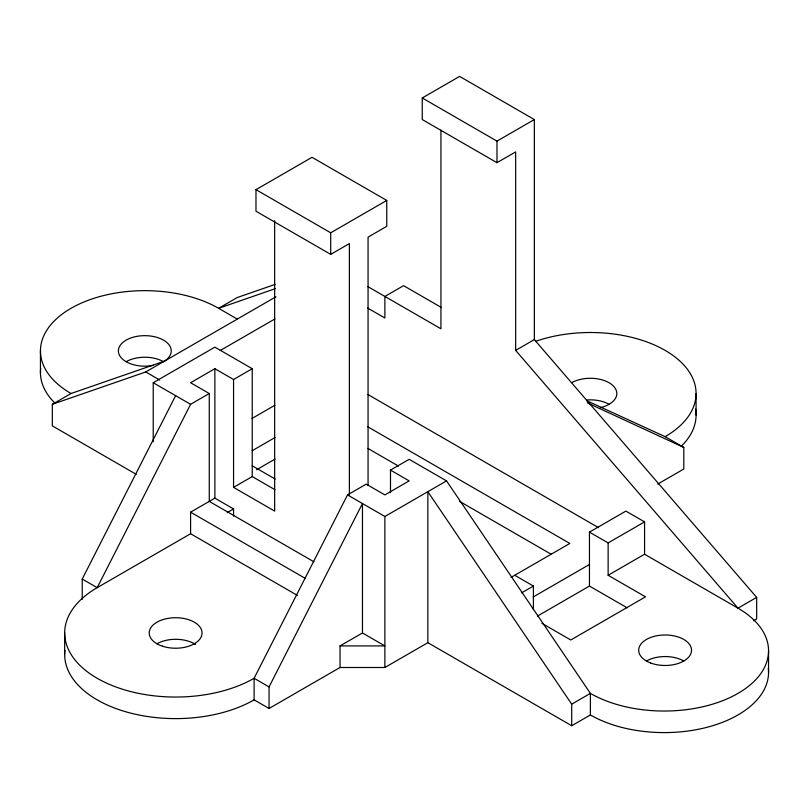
<?xml version="1.0" encoding="UTF-8"?>
<svg xmlns="http://www.w3.org/2000/svg" width="809" height="809" viewBox="0 0 809 809"><rect width="100%" height="100%" fill="white"/><g stroke="black" fill="none" stroke-linecap="round" stroke-linejoin="round"><path stroke-width="1.21" d="M82.225 599.418L82.225 579.042L175.644 395.672M313.892 561.79L209.268 501.388L209.268 393.518L190.59 404.308L97.171 587.678A110.964 64.063 0 0 0 97.171 678.276A110.964 64.063 0 0 0 254.107 678.276L269.053 686.912L269.053 708.482L254.107 699.856A110.964 64.063 0 0 1 129.845 712.901A110.964 64.063 0 0 1 64.912 650.355M390.484 492.681L390.484 470.1L409.172 480.89L384.882 494.906L366.204 484.126L347.516 494.906L254.107 678.276L254.107 699.856M269.053 686.912L362.462 503.542L362.462 632.972L384.882 645.916L340.043 645.916L340.043 667.496L269.053 708.482M349.387 494.886L349.387 243.59L330.709 254.37L255.978 211.23L255.978 189.66L312.021 157.3L386.753 200.44L386.753 226.328L368.065 237.118L368.065 485.461M768.328 668.406A104.361 60.25 0 0 1 707.258 727.23A104.361 60.25 0 0 1 590.388 714.954L571.71 725.734L571.71 704.164L590.388 693.384A104.361 60.25 0 0 0 737.98 693.384A104.361 60.25 0 0 0 737.98 608.166L515.657 350.378L515.657 151.9L496.979 162.69L422.247 119.55L422.247 97.97L459.613 76.4L534.344 119.55L534.344 339.588L756.668 597.386L756.668 618.956L753.553 620.756M255.978 189.66L330.709 232.8L386.753 200.44M422.247 97.97L496.979 141.12L534.344 119.55M136.246 474.327L52.332 425.878L52.332 404.308L71.02 393.518L164.429 361.158M52.332 404.308L145.751 371.948L275.94 296.782M153.225 441.795L153.225 382.738L214.87 347.142L252.236 368.712L252.236 476.572L274.949 489.688M220.281 350.489L274.949 318.928M252.236 368.712L233.558 379.502L214.87 368.712L190.59 382.738L209.268 393.518M251.993 418.475L274.949 405.218M252.236 450.684L275.121 437.477M256.595 469.746L275.121 459.047M297.388 595.404L190.59 533.738L190.59 512.168L209.268 501.388M209.592 501.196L214.87 498.152L233.558 508.932L233.558 516.122M233.558 379.502L233.558 487.362L252.236 476.572M190.59 533.738L97.171 587.678L82.225 579.042M227.218 512.593L233.558 508.932M515.657 350.378L534.344 339.588M390.484 470.1L409.172 459.32L446.538 480.89L590.388 693.384L590.388 714.954M347.516 494.906L384.882 516.486L446.538 480.89M340.043 645.916L362.462 632.972M657.737 484.075L683.807 469.028L683.807 447.448L665.119 436.668L586.515 400.627M510.995 577.424L569.839 543.446L367.832 426.818M537.469 616.074L589.458 586.06L589.458 532.12L625.883 511.096L644.571 521.876L644.571 554.236L737.98 608.166L756.668 597.386M340.043 667.496L384.882 667.496L427.85 642.68L571.71 725.734M521.623 592.855L533.414 586.06L533.414 609.703M589.458 532.12L608.135 542.91L644.571 521.876M533.141 597.002L589.458 564.48M608.135 542.91L608.135 575.27L644.571 554.236M275.131 284.414L237.29 297.52L218.612 308.31A104.361 60.25 0 0 0 71.02 308.31A104.361 60.25 0 0 0 71.02 393.518M275.363 288.651L218.612 308.31L237.077 318.968M683.807 447.448L587.273 402.831M441.461 307.541L403.57 285.658L384.882 296.448L384.882 318.018L367.549 308.007M367.68 286.507L440.935 328.798L440.935 130.138M367.873 394.489L598.559 527.67M608.135 575.27L645.501 596.84L570.77 639.99L541.949 623.345M367.832 448.398L398.402 466.045M459.552 501.347L551.273 554.307M589.458 586.06L627.177 607.832M514.726 575.27L533.414 586.06M145.751 371.948L159.697 380.008M153.225 382.738L190.59 404.308M252.266 465.802L275.191 479.039M233.558 487.362L274.656 511.096L274.656 220.645M190.59 512.168L305.013 578.233M571.71 704.164L427.85 491.67L427.85 642.68M768.55 650.77L768.55 672.35M696.074 393.518L696.074 415.098M496.979 141.12L496.979 162.69M384.882 516.486L384.882 667.496M330.709 232.8L330.709 254.37M214.87 368.712L214.87 498.152M64.669 632.972L64.669 654.552M40.45 350.914L40.45 372.484M153.305 365.365A26.424 15.25 0 0 1 118.417 350.246A26.424 15.25 0 0 1 155.449 336.948A26.424 15.25 0 0 1 163.499 361.704A26.424 15.25 0 0 0 126.133 361.704M571.821 382.667A26.424 15.25 0 0 1 612.443 385.124A26.424 15.25 0 0 1 600.359 407.645M587.101 399.959A26.424 15.25 0 0 1 609.187 404.369M156.956 643.762A26.424 15.25 0 0 1 195.505 644.49M54.436 402.619A104.361 60.25 0 0 1 40.672 368.55M695.568 409.111A105.686 61.019 0 0 1 681.916 445.597M646.442 661.024A26.424 15.25 0 0 1 683.807 661.024M535.568 341.358A105.686 61.019 0 0 1 673.533 355.849A105.686 61.019 0 0 1 665.119 436.668M162.427 646.189A26.424 15.25 0 0 0 202.058 632.972A26.424 15.25 0 0 0 162.427 619.765A26.424 15.25 0 0 0 162.427 646.189M650.446 662.915A26.424 15.25 0 0 0 691.483 651.235A26.424 15.25 0 0 0 653.439 636.552A26.424 15.25 0 0 0 650.446 662.915"/></g></svg>
